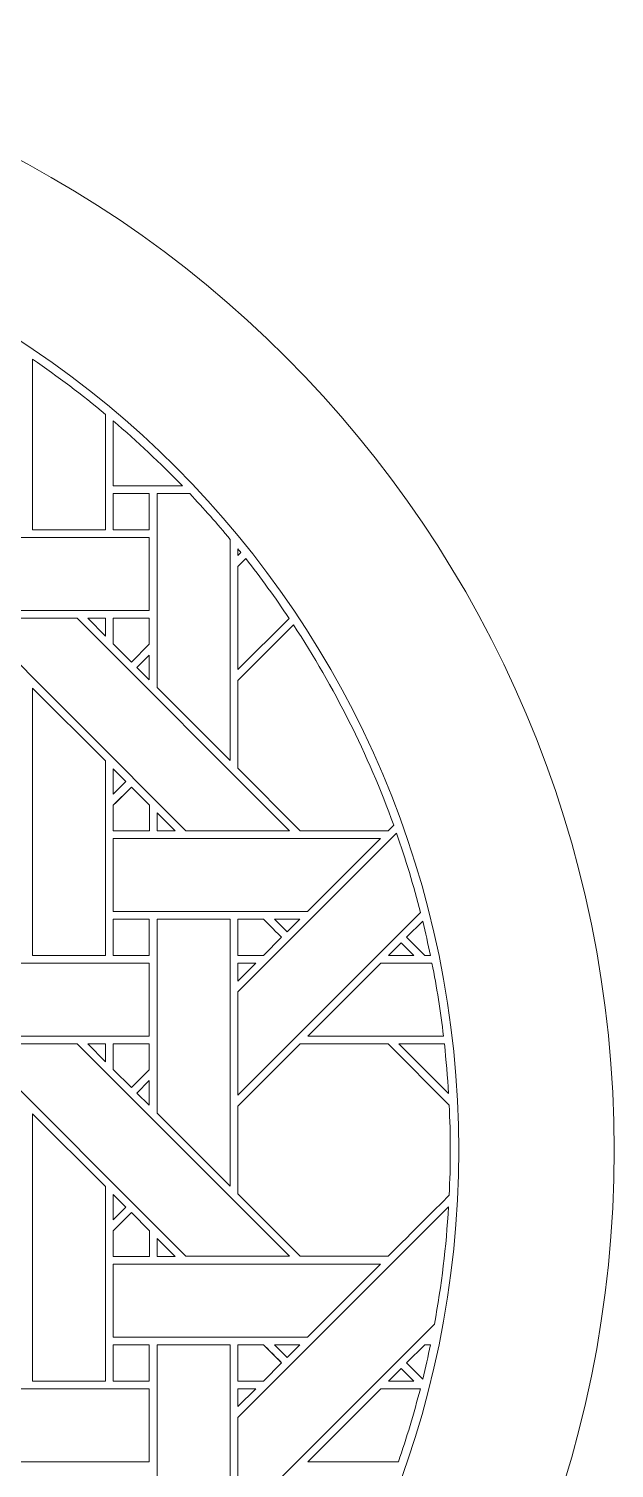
# Model space of a CAD drawing. Header units: inches. Extents: x 9.88 to 14.88, y 6.59 to 11.59.
# Drawn here: x 13.577 to 14.883, y 8.386 to 11.595 of the extents above; entities that cross this region are included whole.
import ezdxf

# ---------------------------------------------------------------- set-up
doc = ezdxf.new("R2010")
doc.units = ezdxf.units.IN
doc.header["$MEASUREMENT"] = 0
doc.layers.add('Design', color=7, linetype='Continuous', lineweight=0)

msp = doc.modelspace()

# ---------------------------------------------------------------- linework, layer by layer
at = {"layer": 'Design'}
for points, knots in [([(12.3829, 11.5948), (11.0021, 11.5948), (9.8829, 10.4755), (9.8829, 9.0948), (9.8829, 7.7141), (11.0021, 6.5948), (12.3829, 6.5948), (13.7636, 6.5948), (14.8829, 7.7141), (14.8829, 9.0948), (14.8829, 10.4755), (13.7636, 11.5948), (12.3829, 11.5948)], [0, 0, 0, 0, 1, 1, 1, 2, 2, 2, 3, 3, 3, 4, 4, 4, 4]), ([(12.3829, 11.2478), (11.1938, 11.2478), (10.2298, 10.2838), (10.2298, 9.0948), (10.2298, 7.9057), (11.1938, 6.9417), (12.3829, 6.9417), (13.5719, 6.9417), (14.5359, 7.9057), (14.5359, 9.0948), (14.5359, 10.2838), (13.5719, 11.2478), (12.3829, 11.2478)], [0, 0, 0, 0, 1, 1, 1, 2, 2, 2, 3, 3, 3, 4, 4, 4, 4]), ([(13.7483, 10.4776), (13.7483, 10.4776), (13.5856, 10.4776), (13.5856, 10.4776), (13.5856, 10.4776), (13.5856, 10.858), (13.5856, 10.858), (13.6418, 10.8196), (13.6961, 10.7786), (13.7483, 10.735), (13.7483, 10.735), (13.7483, 10.4776), (13.7483, 10.4776)], [0, 0, 0, 0, 1, 1, 1, 2, 2, 2, 3, 3, 3, 4, 4, 4, 4]), ([(13.7656, 10.5757), (13.7656, 10.5757), (13.7656, 10.7204), (13.7656, 10.7204), (13.8193, 10.6747), (13.8707, 10.6264), (13.9196, 10.5757), (13.9196, 10.5757), (13.7656, 10.5757), (13.7656, 10.5757)], [0, 0, 0, 0, 1, 1, 1, 2, 2, 2, 3, 3, 3, 3]), ([(13.7656, 10.4776), (13.7656, 10.4776), (13.7656, 10.5584), (13.7656, 10.5584), (13.7656, 10.5584), (13.8459, 10.5584), (13.8459, 10.5584), (13.8459, 10.5584), (13.8459, 10.4776), (13.8459, 10.4776), (13.8459, 10.4776), (13.7656, 10.4776), (13.7656, 10.4776)], [0, 0, 0, 0, 1, 1, 1, 2, 2, 2, 3, 3, 3, 4, 4, 4, 4]), ([(13.8459, 10.4776), (13.8459, 10.4776), (13.7656, 10.4776), (13.7656, 10.4776), (13.7656, 10.4776), (13.7656, 10.5584), (13.7656, 10.5584), (13.7656, 10.5584), (13.8459, 10.5584), (13.8459, 10.5584), (13.8459, 10.5584), (13.8459, 10.4776), (13.8459, 10.4776)], [0, 0, 0, 0, 1, 1, 1, 2, 2, 2, 3, 3, 3, 4, 4, 4, 4]), ([(14.0263, 10.4565), (14.0263, 10.4565), (14.0263, 9.9633), (14.0263, 9.9633), (14.0263, 9.9633), (13.8634, 10.1262), (13.8634, 10.1262), (13.8634, 10.1262), (13.8634, 10.5584), (13.8634, 10.5584), (13.8634, 10.5584), (13.9361, 10.5584), (13.9361, 10.5584), (13.9672, 10.5254), (13.9974, 10.4914), (14.0263, 10.4565)], [0, 0, 0, 0, 1, 1, 1, 2, 2, 2, 3, 3, 3, 4, 4, 4, 5, 5, 5, 5]), ([(13.8459, 10.2977), (13.8459, 10.2977), (13.2506, 10.2977), (13.2506, 10.2977), (13.2506, 10.2977), (13.4135, 10.4605), (13.4135, 10.4605), (13.4135, 10.4605), (13.8459, 10.4605), (13.8459, 10.4605), (13.8459, 10.4605), (13.8459, 10.2977), (13.8459, 10.2977)], [0, 0, 0, 0, 1, 1, 1, 2, 2, 2, 3, 3, 3, 4, 4, 4, 4]), ([(14.0501, 10.4272), (14.0501, 10.4272), (14.0435, 10.4206), (14.0435, 10.4206), (14.0435, 10.4206), (14.0435, 10.4354), (14.0435, 10.4354), (14.0457, 10.4326), (14.0479, 10.4299), (14.0501, 10.4272)], [0, 0, 0, 0, 1, 1, 1, 2, 2, 2, 3, 3, 3, 3]), ([(14.0435, 10.1662), (14.0435, 10.1662), (14.0435, 10.3963), (14.0435, 10.3963), (14.0435, 10.3963), (14.0609, 10.4137), (14.0609, 10.4137), (14.0949, 10.3706), (14.1271, 10.3261), (14.1577, 10.2804), (14.1577, 10.2804), (14.0435, 10.1662), (14.0435, 10.1662)], [0, 0, 0, 0, 1, 1, 1, 2, 2, 2, 3, 3, 3, 4, 4, 4, 4]), ([(14.1585, 9.8069), (14.1585, 9.8069), (13.9275, 9.8069), (13.9275, 9.8069), (13.9275, 9.8069), (13.4539, 10.2805), (13.4539, 10.2805), (13.4539, 10.2805), (13.6849, 10.2805), (13.6849, 10.2805), (13.6849, 10.2805), (14.1585, 9.8069), (14.1585, 9.8069)], [0, 0, 0, 0, 1, 1, 1, 2, 2, 2, 3, 3, 3, 4, 4, 4, 4]), ([(13.709, 10.2805), (13.709, 10.2805), (13.7484, 10.2805), (13.7484, 10.2805), (13.7484, 10.2805), (13.7484, 10.2407), (13.7484, 10.2407), (13.7484, 10.2407), (13.709, 10.2805), (13.709, 10.2805)], [0, 0, 0, 0, 1, 1, 1, 2, 2, 2, 3, 3, 3, 3]), ([(13.8459, 10.2805), (13.8459, 10.2805), (13.8459, 10.2229), (13.8459, 10.2229), (13.8459, 10.2229), (13.8059, 10.183), (13.8059, 10.183), (13.8059, 10.183), (13.7656, 10.2233), (13.7656, 10.2233), (13.7656, 10.2233), (13.7656, 10.2805), (13.7656, 10.2805), (13.7656, 10.2805), (13.8459, 10.2805), (13.8459, 10.2805)], [0, 0, 0, 0, 1, 1, 1, 2, 2, 2, 3, 3, 3, 4, 4, 4, 5, 5, 5, 5]), ([(13.8459, 10.2229), (13.8459, 10.2229), (13.8059, 10.183), (13.8059, 10.183), (13.8059, 10.183), (13.7656, 10.2233), (13.7656, 10.2233), (13.7656, 10.2233), (13.7656, 10.2805), (13.7656, 10.2805), (13.7656, 10.2805), (13.8459, 10.2805), (13.8459, 10.2805), (13.8459, 10.2805), (13.8459, 10.2229), (13.8459, 10.2229)], [0, 0, 0, 0, 1, 1, 1, 2, 2, 2, 3, 3, 3, 4, 4, 4, 5, 5, 5, 5]), ([(14.3909, 9.8194), (14.3909, 9.8194), (14.3784, 9.8069), (14.3784, 9.8069), (14.3784, 9.8069), (14.1827, 9.8069), (14.1827, 9.8069), (14.1827, 9.8069), (14.0435, 9.9461), (14.0435, 9.9461), (14.0435, 9.9461), (14.0435, 10.1418), (14.0435, 10.1418), (14.0435, 10.1418), (14.1674, 10.2657), (14.1674, 10.2657), (14.2584, 10.1273), (14.3338, 9.9777), (14.3909, 9.8194)], [0, 0, 0, 0, 1, 1, 1, 2, 2, 2, 3, 3, 3, 4, 4, 4, 5, 5, 5, 6, 6, 6, 6]), ([(14.3784, 9.8069), (14.3784, 9.8069), (14.1827, 9.8069), (14.1827, 9.8069), (14.1827, 9.8069), (14.0435, 9.9461), (14.0435, 9.9461), (14.0435, 9.9461), (14.0435, 10.1418), (14.0435, 10.1418), (14.0435, 10.1418), (14.1674, 10.2657), (14.1674, 10.2657), (14.2584, 10.1273), (14.3338, 9.9777), (14.3909, 9.8194), (14.3909, 9.8194), (14.3784, 9.8069), (14.3784, 9.8069)], [0, 0, 0, 0, 1, 1, 1, 2, 2, 2, 3, 3, 3, 4, 4, 4, 5, 5, 5, 6, 6, 6, 6]), ([(13.8459, 10.1987), (13.8459, 10.1987), (13.8459, 10.1435), (13.8459, 10.1435), (13.8459, 10.1435), (13.8181, 10.1709), (13.8181, 10.1709), (13.8181, 10.1709), (13.8459, 10.1987), (13.8459, 10.1987)], [0, 0, 0, 0, 1, 1, 1, 2, 2, 2, 3, 3, 3, 3]), ([(13.5856, 9.5289), (13.5856, 9.5289), (13.5856, 10.1247), (13.5856, 10.1247), (13.5856, 10.1247), (13.7483, 9.9626), (13.7483, 9.9626), (13.7483, 9.9626), (13.7483, 9.5289), (13.7483, 9.5289), (13.7483, 9.5289), (13.5856, 9.5289), (13.5856, 9.5289)], [0, 0, 0, 0, 1, 1, 1, 2, 2, 2, 3, 3, 3, 4, 4, 4, 4]), ([(13.7656, 9.8883), (13.7656, 9.8883), (13.7656, 9.9451), (13.7656, 9.9451), (13.7656, 9.9451), (13.7938, 9.9165), (13.7938, 9.9165), (13.7938, 9.9165), (13.7656, 9.8883), (13.7656, 9.8883)], [0, 0, 0, 0, 1, 1, 1, 2, 2, 2, 3, 3, 3, 3]), ([(13.8463, 9.8067), (13.8463, 9.8067), (13.7656, 9.8067), (13.7656, 9.8067), (13.7656, 9.8067), (13.7656, 9.8639), (13.7656, 9.8639), (13.7656, 9.8639), (13.806, 9.9043), (13.806, 9.9043), (13.806, 9.9043), (13.8463, 9.864), (13.8463, 9.864), (13.8463, 9.864), (13.8463, 9.8067), (13.8463, 9.8067)], [0, 0, 0, 0, 1, 1, 1, 2, 2, 2, 3, 3, 3, 4, 4, 4, 5, 5, 5, 5]), ([(13.7717, 9.87), (13.7717, 9.87), (13.806, 9.9043), (13.806, 9.9043), (13.806, 9.9043), (13.8463, 9.864), (13.8463, 9.864), (13.8463, 9.864), (13.8463, 9.8067), (13.8463, 9.8067), (13.8463, 9.8067), (13.7656, 9.8067), (13.7656, 9.8067), (13.7656, 9.8067), (13.7656, 9.8639), (13.7656, 9.8639), (13.7656, 9.8639), (13.7717, 9.87), (13.7717, 9.87)], [0, 0, 0, 0, 1, 1, 1, 2, 2, 2, 3, 3, 3, 4, 4, 4, 5, 5, 5, 6, 6, 6, 6]), ([(13.8635, 9.8069), (13.8635, 9.8069), (13.8635, 9.8467), (13.8635, 9.8467), (13.8635, 9.8467), (13.9033, 9.8069), (13.9033, 9.8069), (13.9033, 9.8069), (13.8635, 9.8069), (13.8635, 9.8069)], [0, 0, 0, 0, 1, 1, 1, 2, 2, 2, 3, 3, 3, 3]), ([(13.7656, 9.6269), (13.7656, 9.6269), (13.7656, 9.7896), (13.7656, 9.7896), (13.7656, 9.7896), (14.3613, 9.7896), (14.3613, 9.7896), (14.3613, 9.7896), (14.1986, 9.6269), (14.1986, 9.6269), (14.1986, 9.6269), (13.7656, 9.6269), (13.7656, 9.6269)], [0, 0, 0, 0, 1, 1, 1, 2, 2, 2, 3, 3, 3, 4, 4, 4, 4]), ([(14.4508, 9.6247), (14.4508, 9.6247), (14.0435, 9.2175), (14.0435, 9.2175), (14.0435, 9.2175), (14.0435, 9.4476), (14.0435, 9.4476), (14.0435, 9.4476), (14.3973, 9.8013), (14.3973, 9.8013), (14.4175, 9.7435), (14.4355, 9.6847), (14.4508, 9.6247)], [0, 0, 0, 0, 1, 1, 1, 2, 2, 2, 3, 3, 3, 4, 4, 4, 4]), ([(13.8459, 9.5289), (13.8459, 9.5289), (13.7656, 9.5289), (13.7656, 9.5289), (13.7656, 9.5289), (13.7656, 9.6097), (13.7656, 9.6097), (13.7656, 9.6097), (13.8459, 9.6097), (13.8459, 9.6097), (13.8459, 9.6097), (13.8459, 9.5289), (13.8459, 9.5289)], [0, 0, 0, 0, 1, 1, 1, 2, 2, 2, 3, 3, 3, 4, 4, 4, 4]), ([(13.7656, 9.5289), (13.7656, 9.5289), (13.7656, 9.6097), (13.7656, 9.6097), (13.7656, 9.6097), (13.8459, 9.6097), (13.8459, 9.6097), (13.8459, 9.6097), (13.8459, 9.5289), (13.8459, 9.5289), (13.8459, 9.5289), (13.7656, 9.5289), (13.7656, 9.5289)], [0, 0, 0, 0, 1, 1, 1, 2, 2, 2, 3, 3, 3, 4, 4, 4, 4]), ([(14.0263, 9.0145), (14.0263, 9.0145), (13.8634, 9.1775), (13.8634, 9.1775), (13.8634, 9.1775), (13.8634, 9.6097), (13.8634, 9.6097), (13.8634, 9.6097), (14.0263, 9.6097), (14.0263, 9.6097), (14.0263, 9.6097), (14.0263, 9.0145), (14.0263, 9.0145)], [0, 0, 0, 0, 1, 1, 1, 2, 2, 2, 3, 3, 3, 4, 4, 4, 4]), ([(14.0435, 9.5289), (14.0435, 9.5289), (14.0435, 9.6097), (14.0435, 9.6097), (14.0435, 9.6097), (14.1006, 9.6097), (14.1006, 9.6097), (14.1057, 9.6046), (14.1365, 9.5737), (14.1409, 9.5693), (14.1409, 9.5693), (14.1005, 9.5289), (14.1005, 9.5289), (14.1005, 9.5289), (14.0435, 9.5289), (14.0435, 9.5289)], [0, 0, 0, 0, 1, 1, 1, 2, 2, 2, 3, 3, 3, 4, 4, 4, 5, 5, 5, 5]), ([(14.0435, 9.5289), (14.0435, 9.5289), (14.0435, 9.6097), (14.0435, 9.6097), (14.0435, 9.6097), (14.1006, 9.6097), (14.1006, 9.6097), (14.1057, 9.6045), (14.1365, 9.5737), (14.1409, 9.5693), (14.1409, 9.5693), (14.1005, 9.5289), (14.1005, 9.5289), (14.1005, 9.5289), (14.0435, 9.5289), (14.0435, 9.5289)], [0, 0, 0, 0, 1, 1, 1, 2, 2, 2, 3, 3, 3, 4, 4, 4, 5, 5, 5, 5]), ([(14.1249, 9.6097), (14.1249, 9.6097), (14.1814, 9.6097), (14.1814, 9.6097), (14.1814, 9.6097), (14.1531, 9.5815), (14.1531, 9.5815), (14.1531, 9.5815), (14.1249, 9.6097), (14.1249, 9.6097)], [0, 0, 0, 0, 1, 1, 1, 2, 2, 2, 3, 3, 3, 3]), ([(14.4601, 9.5289), (14.4601, 9.5289), (14.4197, 9.5693), (14.4197, 9.5693), (14.4197, 9.5693), (14.4556, 9.6051), (14.4556, 9.6051), (14.4618, 9.5799), (14.4676, 9.5545), (14.4729, 9.5289), (14.4729, 9.5289), (14.4601, 9.5289), (14.4601, 9.5289)], [0, 0, 0, 0, 1, 1, 1, 2, 2, 2, 3, 3, 3, 4, 4, 4, 4]), ([(14.4729, 9.5289), (14.4729, 9.5289), (14.4601, 9.5289), (14.4601, 9.5289), (14.4601, 9.5289), (14.4197, 9.5693), (14.4197, 9.5693), (14.4197, 9.5693), (14.4556, 9.6051), (14.4556, 9.6051), (14.4618, 9.5799), (14.4676, 9.5545), (14.4729, 9.5289)], [0, 0, 0, 0, 1, 1, 1, 2, 2, 2, 3, 3, 3, 4, 4, 4, 4]), ([(14.4358, 9.5289), (14.4358, 9.5289), (14.3793, 9.5289), (14.3793, 9.5289), (14.3793, 9.5289), (14.4076, 9.5571), (14.4076, 9.5571), (14.4076, 9.5571), (14.4358, 9.5289), (14.4358, 9.5289)], [0, 0, 0, 0, 1, 1, 1, 2, 2, 2, 3, 3, 3, 3]), ([(13.8459, 9.5117), (13.8459, 9.5117), (13.8459, 9.3489), (13.8459, 9.3489), (13.8459, 9.3489), (13.2506, 9.3489), (13.2506, 9.3489), (13.2506, 9.3489), (13.4135, 9.5117), (13.4135, 9.5117), (13.4135, 9.5117), (13.8459, 9.5117), (13.8459, 9.5117)], [0, 0, 0, 0, 1, 1, 1, 2, 2, 2, 3, 3, 3, 4, 4, 4, 4]), ([(14.0833, 9.5117), (14.0833, 9.5117), (14.0435, 9.4719), (14.0435, 9.4719), (14.0435, 9.4719), (14.0435, 9.5117), (14.0435, 9.5117), (14.0435, 9.5117), (14.0833, 9.5117), (14.0833, 9.5117)], [0, 0, 0, 0, 1, 1, 1, 2, 2, 2, 3, 3, 3, 3]), ([(14.1993, 9.3489), (14.1993, 9.3489), (14.3622, 9.5117), (14.3622, 9.5117), (14.3622, 9.5117), (14.4763, 9.5117), (14.4763, 9.5117), (14.4869, 9.4582), (14.4955, 9.4039), (14.502, 9.3489), (14.502, 9.3489), (14.1993, 9.3489), (14.1993, 9.3489)], [0, 0, 0, 0, 1, 1, 1, 2, 2, 2, 3, 3, 3, 4, 4, 4, 4]), ([(14.1585, 8.8582), (14.1585, 8.8582), (13.9275, 8.8582), (13.9275, 8.8582), (13.9275, 8.8582), (13.4539, 9.3318), (13.4539, 9.3318), (13.4539, 9.3318), (13.6849, 9.3318), (13.6849, 9.3318), (13.6849, 9.3318), (14.1585, 8.8582), (14.1585, 8.8582)], [0, 0, 0, 0, 1, 1, 1, 2, 2, 2, 3, 3, 3, 4, 4, 4, 4]), ([(13.7484, 9.3318), (13.7484, 9.3318), (13.7484, 9.292), (13.7484, 9.292), (13.7484, 9.292), (13.709, 9.3318), (13.709, 9.3318), (13.709, 9.3318), (13.7484, 9.3318), (13.7484, 9.3318)], [0, 0, 0, 0, 1, 1, 1, 2, 2, 2, 3, 3, 3, 3]), ([(13.8459, 9.3318), (13.8459, 9.3318), (13.8459, 9.2742), (13.8459, 9.2742), (13.8459, 9.2742), (13.806, 9.2343), (13.806, 9.2343), (13.806, 9.2343), (13.7656, 9.2746), (13.7656, 9.2746), (13.7656, 9.2746), (13.7656, 9.3318), (13.7656, 9.3318), (13.7656, 9.3318), (13.8459, 9.3318), (13.8459, 9.3318)], [0, 0, 0, 0, 1, 1, 1, 2, 2, 2, 3, 3, 3, 4, 4, 4, 5, 5, 5, 5]), ([(13.806, 9.2343), (13.806, 9.2343), (13.7656, 9.2746), (13.7656, 9.2746), (13.7656, 9.2746), (13.7656, 9.3318), (13.7656, 9.3318), (13.7656, 9.3318), (13.8459, 9.3318), (13.8459, 9.3318), (13.8459, 9.3318), (13.8459, 9.2742), (13.8459, 9.2742), (13.8459, 9.2742), (13.806, 9.2343), (13.806, 9.2343)], [0, 0, 0, 0, 1, 1, 1, 2, 2, 2, 3, 3, 3, 4, 4, 4, 5, 5, 5, 5]), ([(14.0435, 8.9974), (14.0435, 8.9974), (14.0435, 9.1931), (14.0435, 9.1931), (14.0435, 9.1931), (14.1822, 9.3318), (14.1822, 9.3318), (14.1822, 9.3318), (14.3784, 9.3318), (14.3784, 9.3318), (14.3784, 9.3318), (14.5147, 9.1955), (14.5147, 9.1955), (14.5163, 9.1621), (14.5172, 9.1285), (14.5172, 9.0948), (14.5172, 9.0611), (14.5163, 9.0277), (14.5147, 8.9944), (14.4915, 8.9711), (14.3871, 8.8669), (14.3784, 8.8582), (14.3784, 8.8582), (14.1827, 8.8582), (14.1827, 8.8582), (14.1827, 8.8582), (14.0435, 8.9974), (14.0435, 8.9974)], [0, 0, 0, 0, 1, 1, 1, 2, 2, 2, 3, 3, 3, 4, 4, 4, 5, 5, 5, 6, 6, 6, 7, 7, 7, 8, 8, 8, 9, 9, 9, 9]), ([(14.5172, 9.0948), (14.5172, 9.0611), (14.5163, 9.0277), (14.5147, 8.9944), (14.4915, 8.9711), (14.3871, 8.8669), (14.3784, 8.8582), (14.3784, 8.8582), (14.1827, 8.8582), (14.1827, 8.8582), (14.1827, 8.8582), (14.0435, 8.9974), (14.0435, 8.9974), (14.0435, 8.9974), (14.0435, 9.1931), (14.0435, 9.1931), (14.0435, 9.1931), (14.1822, 9.3318), (14.1822, 9.3318), (14.1822, 9.3318), (14.3784, 9.3318), (14.3784, 9.3318), (14.3784, 9.3318), (14.5147, 9.1955), (14.5147, 9.1955), (14.5163, 9.1621), (14.5172, 9.1285), (14.5172, 9.0948)], [0, 0, 0, 0, 1, 1, 1, 2, 2, 2, 3, 3, 3, 4, 4, 4, 5, 5, 5, 6, 6, 6, 7, 7, 7, 8, 8, 8, 9, 9, 9, 9]), ([(14.4026, 9.3318), (14.4026, 9.3318), (14.504, 9.3318), (14.504, 9.3318), (14.508, 9.2952), (14.5112, 9.2583), (14.5133, 9.2211), (14.5133, 9.2211), (14.4026, 9.3318), (14.4026, 9.3318)], [0, 0, 0, 0, 1, 1, 1, 2, 2, 2, 3, 3, 3, 3]), ([(13.8459, 9.25), (13.8459, 9.25), (13.8459, 9.1948), (13.8459, 9.1948), (13.8459, 9.1948), (13.8181, 9.2222), (13.8181, 9.2222), (13.8181, 9.2222), (13.8459, 9.25), (13.8459, 9.25)], [0, 0, 0, 0, 1, 1, 1, 2, 2, 2, 3, 3, 3, 3]), ([(13.5856, 8.5802), (13.5856, 8.5802), (13.5856, 9.176), (13.5856, 9.176), (13.5856, 9.176), (13.7483, 9.0138), (13.7483, 9.0138), (13.7483, 9.0138), (13.7483, 8.5802), (13.7483, 8.5802), (13.7483, 8.5802), (13.5856, 8.5802), (13.5856, 8.5802)], [0, 0, 0, 0, 1, 1, 1, 2, 2, 2, 3, 3, 3, 4, 4, 4, 4]), ([(13.7656, 8.9396), (13.7656, 8.9396), (13.7656, 8.9963), (13.7656, 8.9963), (13.7656, 8.9963), (13.7938, 8.9678), (13.7938, 8.9678), (13.7938, 8.9678), (13.7656, 8.9396), (13.7656, 8.9396)], [0, 0, 0, 0, 1, 1, 1, 2, 2, 2, 3, 3, 3, 3]), ([(13.7656, 8.8579), (13.7656, 8.8579), (13.7656, 8.9152), (13.7656, 8.9152), (13.7656, 8.9152), (13.806, 8.9555), (13.806, 8.9555), (13.806, 8.9555), (13.8463, 8.9152), (13.8463, 8.9152), (13.8463, 8.9152), (13.8463, 8.8579), (13.8463, 8.8579), (13.8463, 8.8579), (13.7656, 8.8579), (13.7656, 8.8579)], [0, 0, 0, 0, 1, 1, 1, 2, 2, 2, 3, 3, 3, 4, 4, 4, 5, 5, 5, 5]), ([(13.7711, 8.9206), (13.7711, 8.9206), (13.806, 8.9555), (13.806, 8.9555), (13.806, 8.9555), (13.8463, 8.9152), (13.8463, 8.9152), (13.8463, 8.9152), (13.8463, 8.8579), (13.8463, 8.8579), (13.8463, 8.8579), (13.7656, 8.8579), (13.7656, 8.8579), (13.7656, 8.8579), (13.7656, 8.9152), (13.7656, 8.9152), (13.7656, 8.9152), (13.7711, 8.9206), (13.7711, 8.9206)], [0, 0, 0, 0, 1, 1, 1, 2, 2, 2, 3, 3, 3, 4, 4, 4, 5, 5, 5, 6, 6, 6, 6]), ([(14.0435, 8.4988), (14.0435, 8.4988), (14.5133, 8.9686), (14.5133, 8.9686), (14.5082, 8.8799), (14.4976, 8.7926), (14.4819, 8.7072), (14.4819, 8.7072), (14.0435, 8.2687), (14.0435, 8.2687), (14.0435, 8.2687), (14.0435, 8.4988), (14.0435, 8.4988)], [0, 0, 0, 0, 1, 1, 1, 2, 2, 2, 3, 3, 3, 4, 4, 4, 4]), ([(13.8635, 8.8581), (13.8635, 8.8581), (13.8635, 8.8979), (13.8635, 8.8979), (13.8635, 8.8979), (13.9033, 8.8581), (13.9033, 8.8581), (13.9033, 8.8581), (13.8635, 8.8581), (13.8635, 8.8581)], [0, 0, 0, 0, 1, 1, 1, 2, 2, 2, 3, 3, 3, 3]), ([(13.7656, 8.6782), (13.7656, 8.6782), (13.7656, 8.8409), (13.7656, 8.8409), (13.7656, 8.8409), (14.3613, 8.8409), (14.3613, 8.8409), (14.3613, 8.8409), (14.1986, 8.6782), (14.1986, 8.6782), (14.1986, 8.6782), (13.7656, 8.6782), (13.7656, 8.6782)], [0, 0, 0, 0, 1, 1, 1, 2, 2, 2, 3, 3, 3, 4, 4, 4, 4]), ([(13.8459, 8.5802), (13.8459, 8.5802), (13.7656, 8.5802), (13.7656, 8.5802), (13.7656, 8.5802), (13.7656, 8.6609), (13.7656, 8.6609), (13.7656, 8.6609), (13.8459, 8.6609), (13.8459, 8.6609), (13.8459, 8.6609), (13.8459, 8.5802), (13.8459, 8.5802)], [0, 0, 0, 0, 1, 1, 1, 2, 2, 2, 3, 3, 3, 4, 4, 4, 4]), ([(13.7656, 8.5802), (13.7656, 8.5802), (13.7656, 8.6609), (13.7656, 8.6609), (13.7656, 8.6609), (13.8459, 8.6609), (13.8459, 8.6609), (13.8459, 8.6609), (13.8459, 8.5802), (13.8459, 8.5802), (13.8459, 8.5802), (13.7656, 8.5802), (13.7656, 8.5802)], [0, 0, 0, 0, 1, 1, 1, 2, 2, 2, 3, 3, 3, 4, 4, 4, 4]), ([(14.0263, 8.6609), (14.0263, 8.6609), (14.0263, 8.0658), (14.0263, 8.0658), (14.0263, 8.0658), (13.8634, 8.2287), (13.8634, 8.2287), (13.8634, 8.2287), (13.8634, 8.6609), (13.8634, 8.6609), (13.8634, 8.6609), (14.0263, 8.6609), (14.0263, 8.6609)], [0, 0, 0, 0, 1, 1, 1, 2, 2, 2, 3, 3, 3, 4, 4, 4, 4]), ([(14.1409, 8.6206), (14.1409, 8.6206), (14.1005, 8.5802), (14.1005, 8.5802), (14.1005, 8.5802), (14.0435, 8.5802), (14.0435, 8.5802), (14.0435, 8.5802), (14.0435, 8.6609), (14.0435, 8.6609), (14.0435, 8.6609), (14.1006, 8.6609), (14.1006, 8.6609), (14.1057, 8.6558), (14.1365, 8.625), (14.1409, 8.6206)], [0, 0, 0, 0, 1, 1, 1, 2, 2, 2, 3, 3, 3, 4, 4, 4, 5, 5, 5, 5]), ([(14.0435, 8.5802), (14.0435, 8.5802), (14.0435, 8.6609), (14.0435, 8.6609), (14.0435, 8.6609), (14.1006, 8.6609), (14.1006, 8.6609), (14.106, 8.6555), (14.1369, 8.6246), (14.1409, 8.6206), (14.1409, 8.6206), (14.1005, 8.5802), (14.1005, 8.5802), (14.1005, 8.5802), (14.0435, 8.5802), (14.0435, 8.5802)], [0, 0, 0, 0, 1, 1, 1, 2, 2, 2, 3, 3, 3, 4, 4, 4, 5, 5, 5, 5]), ([(14.1249, 8.6609), (14.1249, 8.6609), (14.1814, 8.6609), (14.1814, 8.6609), (14.1814, 8.6609), (14.1531, 8.6328), (14.1531, 8.6328), (14.1531, 8.6328), (14.1249, 8.6609), (14.1249, 8.6609)], [0, 0, 0, 0, 1, 1, 1, 2, 2, 2, 3, 3, 3, 3]), ([(14.4197, 8.6205), (14.4197, 8.6205), (14.4601, 8.661), (14.4601, 8.661), (14.4601, 8.661), (14.473, 8.661), (14.473, 8.661), (14.4677, 8.6353), (14.4618, 8.6099), (14.4556, 8.5846), (14.4556, 8.5846), (14.4197, 8.6205), (14.4197, 8.6205)], [0, 0, 0, 0, 1, 1, 1, 2, 2, 2, 3, 3, 3, 4, 4, 4, 4]), ([(14.4197, 8.6205), (14.4197, 8.6205), (14.4601, 8.661), (14.4601, 8.661), (14.4601, 8.661), (14.473, 8.661), (14.473, 8.661), (14.4677, 8.6353), (14.4618, 8.6099), (14.4556, 8.5846), (14.4556, 8.5846), (14.4197, 8.6205), (14.4197, 8.6205)], [0, 0, 0, 0, 1, 1, 1, 2, 2, 2, 3, 3, 3, 4, 4, 4, 4]), ([(14.4076, 8.6084), (14.4076, 8.6084), (14.4358, 8.5802), (14.4358, 8.5802), (14.4358, 8.5802), (14.3793, 8.5802), (14.3793, 8.5802), (14.3793, 8.5802), (14.4076, 8.6084), (14.4076, 8.6084)], [0, 0, 0, 0, 1, 1, 1, 2, 2, 2, 3, 3, 3, 3]), ([(13.2506, 8.4002), (13.2506, 8.4002), (13.4135, 8.563), (13.4135, 8.563), (13.4135, 8.563), (13.8459, 8.563), (13.8459, 8.563), (13.8459, 8.563), (13.8459, 8.4002), (13.8459, 8.4002), (13.8459, 8.4002), (13.2506, 8.4002), (13.2506, 8.4002)], [0, 0, 0, 0, 1, 1, 1, 2, 2, 2, 3, 3, 3, 4, 4, 4, 4]), ([(14.0833, 8.563), (14.0833, 8.563), (14.0435, 8.5232), (14.0435, 8.5232), (14.0435, 8.5232), (14.0435, 8.563), (14.0435, 8.563), (14.0435, 8.563), (14.0833, 8.563), (14.0833, 8.563)], [0, 0, 0, 0, 1, 1, 1, 2, 2, 2, 3, 3, 3, 3]), ([(14.1993, 8.4002), (14.1993, 8.4002), (14.3622, 8.563), (14.3622, 8.563), (14.3622, 8.563), (14.4504, 8.563), (14.4504, 8.563), (14.4362, 8.5078), (14.4198, 8.4536), (14.4015, 8.4002), (14.4015, 8.4002), (14.1993, 8.4002), (14.1993, 8.4002)], [0, 0, 0, 0, 1, 1, 1, 2, 2, 2, 3, 3, 3, 4, 4, 4, 4])]:
    msp.add_open_spline(points, degree=3, knots=knots, dxfattribs=at)

doc.saveas('drawing.dxf')
